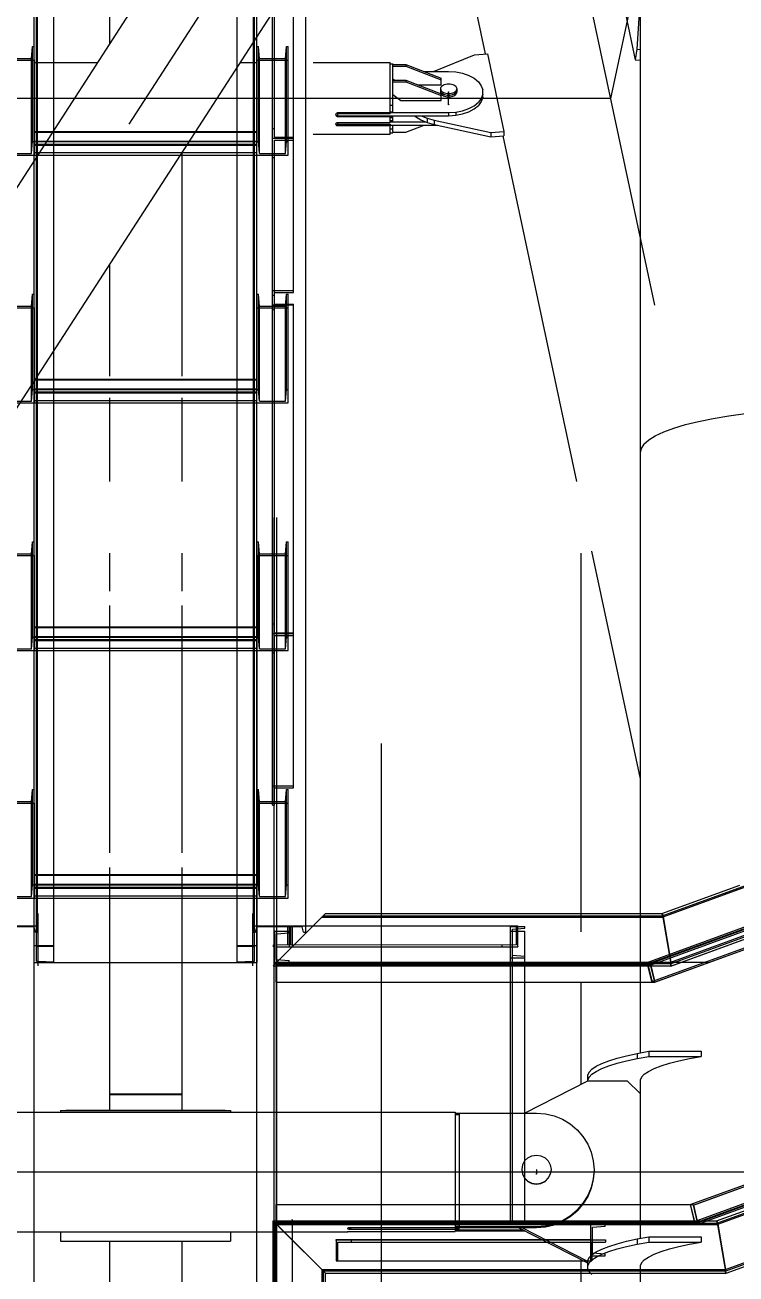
# Model space of a CAD drawing. Header units: millimetres. Extents: x 150209.93 to 150215.05, y 136675.65 to 136679.93.
# Drawn here: x 150213.5523 to 150213.6065, y 136679.0991 to 136679.1946 of the extents above; entities that cross this region are included whole.
import ezdxf

# ---------------------------------------------------------------- set-up
doc = ezdxf.new("R2010")
doc.units = ezdxf.units.MM
doc.header["$LTSCALE"] = 0.25
for name, pattern in [('CENTER', [50.8, 31.75, -6.35, 6.35, -6.35]), ('XKITLINE00', [0]), ('XKITLINE02', [4, 2, -2]), ('XKITLINE03', [6, 3, -1, 1, -1])]:
    doc.linetypes.add(name, pattern=pattern)

# ---------------------------------------------------------------- blocks, each defined once
blk = doc.blocks.new('çatıı')
at = {"color": 116, "linetype": 'XKITLINE02', "true_color": 0x136734}
for p, q in [((23122.49, 17466.76), (23122.49, 18621.95)), ((23123.34, 17466.32), (23123.34, 18621.5)), ((23206.64, 17466.32), (23206.64, 18621.5)), ((23207.49, 17466.76), (23207.49, 18621.95)), ((23122.49, 17460.28), (23122.49, 18615.46)), ((23123.34, 17460.72), (23123.34, 18615.91)), ((23129.99, 17466.49), (23129.99, 18615.73)), ((23199.99, 17466.49), (23199.99, 18615.73)), ((23206.64, 17460.72), (23206.64, 18615.91)), ((23207.49, 17460.28), (23207.49, 18615.46)), ((23213.49, 17775.02), (23213.49, 17904.24)), ((23214.29, 17775.39), (23214.29, 17904.24)), ((23221.49, 17775.02), (23221.49, 17900.91)), ((23206.19, 17811.98), (23206.19, 17896.05)), ((23199.99, 17802.38), (23199.99, 17886.46)), ((23206.19, 17477.57), (23206.19, 17811.98)), ((23121.43, 17805.53), (23121.81, 17810.07)), ((23121.81, 17810.07), (23122.49, 17810.07)), ((23121.81, 17773.73), (23121.81, 17810.07)), ((23122.49, 17804.87), (23122.49, 17810.07)), ((23122.49, 17773.73), (23122.49, 17810.07)), ((23207.49, 17768.53), (23207.49, 17810.07)), ((23207.49, 17810.07), (23208.17, 17810.07)), ((23208.17, 17773.73), (23208.17, 17810.07)), ((23208.56, 17805.53), (23208.17, 17810.07)), ((23218.43, 17805.53), (23218.81, 17810.07)), ((23218.81, 17773.73), (23218.81, 17810.07)), ((23218.81, 17810.07), (23219.49, 17810.07)), ((23219.49, 17768.53), (23219.49, 17810.07)), ((23110.49, 17804.87), (23122.49, 17804.87)), ((23111.56, 17805.53), (23121.43, 17805.53)), ((23121.43, 17769.19), (23121.43, 17805.53)), ((23122.49, 17768.53), (23122.49, 17804.87)), ((23207.49, 17804.87), (23219.49, 17804.87)), ((23208.56, 17769.19), (23208.56, 17805.53)), ((23208.56, 17805.53), (23218.43, 17805.53)), ((23218.43, 17769.19), (23218.43, 17805.53)), ((23213.49, 17775.02), (23213.49, 17778.73)), ((23213.49, 17778.73), (23214.29, 17778.73)), ((23214.29, 17775.39), (23214.29, 17778.73)), ((23121.43, 17769.19), (23121.81, 17773.73)), ((23121.81, 17773.73), (23122.49, 17773.73)), ((23122.49, 17768.53), (23122.49, 17777.62)), ((23122.49, 17777.62), (23183.99, 17777.62)), ((23122.49, 17777.4), (23207.49, 17777.4)), ((23122.49, 17773.95), (23207.49, 17773.95)), ((23122.49, 17773.73), (23207.49, 17773.73)), ((23122.49, 17768.53), (23122.49, 17773.73)), ((23129.99, 17694.08), (23129.99, 17778.16)), ((23199.99, 17777.62), (23207.49, 17777.62)), ((23207.49, 17768.53), (23207.49, 17777.62)), ((23207.49, 17768.53), (23207.49, 17773.73)), ((23207.49, 17773.73), (23208.17, 17773.73)), ((23208.56, 17769.19), (23208.17, 17773.73)), ((23213.49, 17709.57), (23213.49, 17775.02)), ((23213.49, 17775.02), (23221.49, 17775.02)), ((23213.49, 17775.02), (23221.49, 17775.02)), ((23214.29, 17775.39), (23221.49, 17775.39)), ((23214.29, 17709.57), (23214.29, 17774.29)), ((23214.29, 17774.29), (23221.49, 17774.29)), ((23218.43, 17769.19), (23218.81, 17773.73)), ((23218.81, 17773.73), (23219.49, 17773.73)), ((23219.49, 17768.53), (23219.49, 17773.73)), ((23221.49, 17775.02), (23221.49, 17775.39)), ((23221.49, 17716.13), (23221.49, 17775.02)), ((23111.56, 17769.19), (23121.43, 17769.19)), ((23122.49, 17772.74), (23207.49, 17772.74)), ((23122.49, 17772.42), (23180.63, 17772.42)), ((23122.49, 17769.53), (23207.49, 17769.53)), ((23199.99, 17772.42), (23207.49, 17772.42)), ((23208.56, 17769.19), (23218.43, 17769.19)), ((23110.49, 17768.53), (23122.49, 17768.53)), ((23122.49, 17768.53), (23178.11, 17768.53)), ((23123.79, 17684.49), (23123.79, 17768.56)), ((23199.99, 17768.53), (23207.49, 17768.53)), ((23207.49, 17768.53), (23219.49, 17768.53)), ((23213.49, 17767.73), (23214.29, 17767.73)), ((23213.49, 17709.57), (23213.49, 17716.85)), ((23213.49, 17716.85), (23221.49, 17716.85)), ((23221.49, 17716.13), (23221.49, 17716.85)), ((23121.43, 17710.94), (23121.81, 17715.48)), ((23121.81, 17715.48), (23122.49, 17715.48)), ((23121.81, 17679.14), (23121.81, 17715.48)), ((23122.49, 17710.28), (23122.49, 17715.48)), ((23122.49, 17679.14), (23122.49, 17715.48)), ((23207.49, 17673.94), (23207.49, 17715.48)), ((23207.49, 17715.48), (23208.17, 17715.48)), ((23208.17, 17679.14), (23208.17, 17715.48)), ((23208.56, 17710.94), (23208.17, 17715.48)), ((23213.49, 17585.84), (23213.49, 17715.06)), ((23213.49, 17715.06), (23214.29, 17715.06)), ((23214.29, 17709.57), (23214.29, 17716.13)), ((23214.29, 17716.13), (23221.49, 17716.13)), ((23214.29, 17586.21), (23214.29, 17715.06)), ((23214.29, 17711.73), (23221.49, 17711.73)), ((23218.43, 17710.94), (23218.81, 17715.48)), ((23218.81, 17679.14), (23218.81, 17715.48)), ((23218.81, 17715.48), (23219.49, 17715.48)), ((23219.49, 17673.94), (23219.49, 17715.48)), ((23221.49, 17585.84), (23221.49, 17711.73)), ((23110.49, 17710.28), (23122.49, 17710.28)), ((23111.56, 17710.94), (23121.43, 17710.94)), ((23121.43, 17674.6), (23121.43, 17710.94)), ((23122.49, 17673.94), (23122.49, 17710.28)), ((23207.49, 17710.28), (23219.49, 17710.28)), ((23208.56, 17674.6), (23208.56, 17710.94)), ((23208.56, 17710.94), (23218.43, 17710.94)), ((23213.49, 17615.69), (23213.49, 17711.36)), ((23213.49, 17711.36), (23221.49, 17711.36)), ((23213.49, 17709.57), (23214.29, 17709.57)), ((23218.43, 17674.6), (23218.43, 17710.94)), ((23122.49, 17673.94), (23122.49, 17683.03)), ((23122.49, 17683.03), (23129.99, 17683.03)), ((23199.99, 17683.03), (23207.49, 17683.03)), ((23207.49, 17673.94), (23207.49, 17683.03)), ((23121.43, 17674.6), (23121.81, 17679.14)), ((23121.81, 17679.14), (23122.49, 17679.14)), ((23122.49, 17682.81), (23207.49, 17682.81)), ((23122.49, 17679.36), (23207.49, 17679.36)), ((23122.49, 17679.14), (23207.49, 17679.14)), ((23122.49, 17673.94), (23122.49, 17679.14)), ((23207.49, 17673.94), (23207.49, 17679.14)), ((23207.49, 17679.14), (23208.17, 17679.14)), ((23208.56, 17674.6), (23208.17, 17679.14)), ((23218.43, 17674.6), (23218.81, 17679.14)), ((23218.81, 17679.14), (23219.49, 17679.14)), ((23219.49, 17673.94), (23219.49, 17679.14)), ((23110.49, 17673.94), (23122.49, 17673.94)), ((23111.56, 17674.6), (23121.43, 17674.6)), ((23122.49, 17678.15), (23207.49, 17678.15)), ((23122.49, 17677.83), (23129.99, 17677.83)), ((23122.49, 17674.94), (23207.49, 17674.94)), ((23122.49, 17673.94), (23129.99, 17673.94)), ((23199.99, 17677.83), (23207.49, 17677.83)), ((23199.99, 17673.94), (23207.49, 17673.94)), ((23207.49, 17673.94), (23219.49, 17673.94)), ((23208.56, 17674.6), (23218.43, 17674.6)), ((23214.12, 17151.06), (23214.12, 17630.24)), ((23111.56, 17616.35), (23121.43, 17616.35)), ((23121.43, 17616.35), (23121.81, 17620.89)), ((23121.43, 17580.01), (23121.43, 17616.35)), ((23121.81, 17620.89), (23122.49, 17620.89)), ((23121.81, 17584.55), (23121.81, 17620.89)), ((23122.49, 17615.69), (23122.49, 17620.89)), ((23122.49, 17584.55), (23122.49, 17620.89)), ((23207.49, 17579.35), (23207.49, 17620.89)), ((23207.49, 17620.89), (23208.17, 17620.89)), ((23208.17, 17584.55), (23208.17, 17620.89)), ((23208.56, 17616.35), (23208.17, 17620.89)), ((23208.56, 17580.01), (23208.56, 17616.35)), ((23208.56, 17616.35), (23218.43, 17616.35)), ((23218.43, 17616.35), (23218.81, 17620.89)), ((23218.43, 17580.01), (23218.43, 17616.35)), ((23218.81, 17584.55), (23218.81, 17620.89)), ((23218.81, 17620.89), (23219.49, 17620.89)), ((23219.49, 17579.35), (23219.49, 17620.89)), ((23110.49, 17615.69), (23122.49, 17615.69)), ((23122.49, 17579.35), (23122.49, 17615.69)), ((23207.49, 17615.69), (23219.49, 17615.69)), ((23122.49, 17579.35), (23122.49, 17588.44)), ((23122.49, 17588.44), (23129.99, 17588.44)), ((23122.49, 17588.22), (23207.49, 17588.22)), ((23199.99, 17588.44), (23207.49, 17588.44)), ((23207.49, 17579.35), (23207.49, 17588.44)), ((23213.49, 17589.55), (23214.29, 17589.55)), ((23214.29, 17586.21), (23214.29, 17589.55)), ((23121.43, 17580.01), (23121.81, 17584.55)), ((23121.81, 17584.55), (23122.49, 17584.55)), ((23122.49, 17584.77), (23207.49, 17584.77)), ((23122.49, 17584.55), (23207.49, 17584.55)), ((23122.49, 17579.35), (23122.49, 17584.55)), ((23122.49, 17583.56), (23207.49, 17583.56)), ((23122.49, 17583.24), (23129.99, 17583.24)), ((23199.99, 17583.24), (23207.49, 17583.24)), ((23207.49, 17579.35), (23207.49, 17584.55)), ((23207.49, 17584.55), (23208.17, 17584.55)), ((23208.56, 17580.01), (23208.17, 17584.55)), ((23213.49, 17585.84), (23221.49, 17585.84)), ((23213.49, 17520.39), (23213.49, 17585.84)), ((23213.49, 17585.84), (23221.49, 17585.84)), ((23214.29, 17586.21), (23221.49, 17586.21)), ((23214.29, 17520.39), (23214.29, 17585.11)), ((23214.29, 17585.11), (23221.49, 17585.11)), ((23218.43, 17580.01), (23218.81, 17584.55)), ((23218.81, 17584.55), (23219.49, 17584.55)), ((23219.49, 17579.35), (23219.49, 17584.55)), ((23221.49, 17585.84), (23221.49, 17586.21)), ((23221.49, 17526.95), (23221.49, 17585.84)), ((23110.49, 17579.35), (23122.49, 17579.35)), ((23111.56, 17580.01), (23121.43, 17580.01)), ((23122.49, 17580.35), (23207.49, 17580.35)), ((23122.49, 17579.35), (23129.99, 17579.35)), ((23199.99, 17579.35), (23207.49, 17579.35)), ((23207.49, 17579.35), (23219.49, 17579.35)), ((23208.56, 17580.01), (23218.43, 17580.01)), ((23213.49, 17578.55), (23214.29, 17578.55)), ((23362.25, 17478.08), (23616.15, 17570.82)), ((23362.58, 17477.64), (23616.79, 17570.49)), ((23356.46, 17460.3), (23610.87, 17553.2)), ((23356.74, 17459.45), (23611.13, 17552.35)), ((23357.61, 17460.06), (23612.61, 17553.17)), ((23357.73, 17459.24), (23612.63, 17552.32)), ((23365.35, 17459.73), (23619.91, 17552.71)), ((23365.5, 17460.36), (23620.34, 17553.43)), ((23358.24, 17452.97), (23612.09, 17545.67)), ((23358.29, 17452.96), (23612.16, 17545.67)), ((23359.35, 17452.74), (23613.75, 17545.64)), ((23121.43, 17521.76), (23121.81, 17526.3)), ((23121.81, 17526.3), (23122.49, 17526.3)), ((23121.81, 17489.96), (23121.81, 17526.3)), ((23122.49, 17521.1), (23122.49, 17526.3)), ((23122.49, 17489.96), (23122.49, 17526.3)), ((23207.49, 17484.76), (23207.49, 17526.3)), ((23207.49, 17526.3), (23208.17, 17526.3)), ((23208.17, 17489.96), (23208.17, 17526.3)), ((23208.56, 17521.76), (23208.17, 17526.3)), ((23213.49, 17520.39), (23213.49, 17527.67)), ((23213.49, 17527.67), (23221.49, 17527.67)), ((23214.29, 17520.39), (23214.29, 17526.95)), ((23214.29, 17526.95), (23221.49, 17526.95)), ((23218.43, 17521.76), (23218.81, 17526.3)), ((23218.81, 17489.96), (23218.81, 17526.3)), ((23218.81, 17526.3), (23219.49, 17526.3)), ((23219.49, 17484.76), (23219.49, 17526.3)), ((23221.49, 17526.95), (23221.49, 17527.67)), ((23110.49, 17521.1), (23122.49, 17521.1)), ((23111.56, 17521.76), (23121.43, 17521.76)), ((23121.43, 17485.42), (23121.43, 17521.76)), ((23122.49, 17484.76), (23122.49, 17521.1)), ((23207.49, 17521.1), (23219.49, 17521.1)), ((23208.56, 17485.42), (23208.56, 17521.76)), ((23208.56, 17521.76), (23218.43, 17521.76)), ((23218.43, 17485.42), (23218.43, 17521.76)), ((23213.49, 17520.39), (23214.29, 17520.39)), ((23365.77, 17458.98), (23506.2, 17510.27)), ((23359.4, 17452.73), (23506.2, 17506.33)), ((23122.49, 17484.76), (23122.49, 17493.85)), ((23122.49, 17493.85), (23129.99, 17493.85)), ((23122.49, 17493.63), (23207.49, 17493.63)), ((23199.99, 17493.85), (23207.49, 17493.85)), ((23207.49, 17484.76), (23207.49, 17493.85)), ((23121.43, 17485.42), (23121.81, 17489.96)), ((23121.81, 17489.96), (23122.49, 17489.96)), ((23122.49, 17490.18), (23207.49, 17490.18)), ((23122.49, 17489.96), (23207.49, 17489.96)), ((23122.49, 17484.76), (23122.49, 17489.96)), ((23122.49, 17488.97), (23207.49, 17488.97)), ((23122.49, 17488.65), (23129.99, 17488.65)), ((23199.99, 17488.65), (23207.49, 17488.65)), ((23207.49, 17484.76), (23207.49, 17489.96)), ((23207.49, 17489.96), (23208.17, 17489.96)), ((23208.56, 17485.42), (23208.17, 17489.96)), ((23218.43, 17485.42), (23218.81, 17489.96)), ((23218.81, 17489.96), (23219.49, 17489.96)), ((23219.49, 17484.76), (23219.49, 17489.96)), ((23362.1, 17478.93), (23391.85, 17489.8)), ((23110.49, 17484.76), (23122.49, 17484.76)), ((23111.56, 17485.42), (23121.43, 17485.42)), ((23122.49, 17485.76), (23207.49, 17485.76)), ((23122.49, 17484.76), (23129.99, 17484.76)), ((23199.99, 17484.76), (23207.49, 17484.76)), ((23207.49, 17484.76), (23219.49, 17484.76)), ((23208.56, 17485.42), (23218.43, 17485.42)), ((23123.79, 17477.57), (23123.79, 17478.97)), ((23123.79, 17477.57), (23123.79, 17478.97)), ((23206.19, 17477.57), (23206.19, 17478.97)), ((23226.19, 17477.57), (23226.19, 17478.97)), ((23226.19, 17477.57), (23226.19, 17478.97)), ((23232.83, 17478.12), (23362.25, 17478.12)), ((23233.68, 17478.97), (23362.4, 17478.97)), ((23362.1, 17478.97), (23362.25, 17478.12)), ((23362.1, 17478.93), (23362.25, 17478.08)), ((23362.25, 17478.12), (23362.6, 17477.59)), ((23362.25, 17478.08), (23362.58, 17477.64)), ((23365.77, 17458.98), (23362.38, 17479.03)), ((23365.77, 17458.97), (23362.4, 17478.97)), ((23122.94, 17471.78), (23122.44, 17473.82)), ((23123.79, 17471.78), (23123.79, 17473.82)), ((23206.19, 17471.78), (23206.19, 17473.82)), ((23207.04, 17471.78), (23207.54, 17473.82)), ((23219.37, 17467.05), (23219.37, 17474.25)), ((23219.98, 17466.25), (23219.98, 17474.25)), ((23220.38, 17474.27), (23220.38, 17467.07)), ((23220.38, 17474.27), (23307.07, 17474.25)), ((23220.98, 17474.27), (23220.98, 17466.27)), ((23225.34, 17471.78), (23224.84, 17473.82)), ((23226.19, 17471.78), (23226.19, 17473.82)), ((23232.3, 17477.59), (23362.6, 17477.59)), ((23304.32, 17473.99), (23309.82, 17473.99)), ((23304.32, 17461.99), (23304.32, 17473.99)), ((23305.02, 17472.93), (23309.82, 17473.31)), ((23306.46, 17474.25), (23306.46, 17467.05)), ((23307.07, 17466.25), (23307.07, 17474.25)), ((23309.82, 17473.31), (23309.82, 17473.99)), ((23362.58, 17477.64), (23365.5, 17460.36)), ((23362.6, 17477.59), (23365.5, 17460.35)), ((23365.5, 17458.88), (23404.99, 17473.31)), ((23122.94, 17471.78), (23123.79, 17471.78)), ((23206.19, 17471.78), (23207.04, 17471.78)), ((23214.32, 17472.27), (23219.82, 17472.27)), ((23214.32, 17460.27), (23214.32, 17472.27)), ((23214.32, 17472.27), (23219.82, 17472.27)), ((23215.02, 17471.21), (23219.82, 17471.59)), ((23215.02, 17461.34), (23215.02, 17471.21)), ((23219.82, 17471.59), (23219.82, 17472.27)), ((23225.34, 17471.78), (23226.19, 17471.78)), ((23304.32, 17360.27), (23304.32, 17472.27)), ((23304.32, 17472.27), (23309.82, 17472.27)), ((23305.02, 17463.05), (23305.02, 17472.93)), ((23305.02, 17360.27), (23305.02, 17472.27)), ((23309.82, 17360.27), (23309.82, 17472.27)), ((23122.49, 17466.76), (23123.99, 17466.76)), ((23122.49, 17460.28), (23122.49, 17466.76)), ((23123.34, 17466.32), (23123.99, 17466.33)), ((23123.34, 17460.72), (23123.34, 17466.32)), ((23199.99, 17466.49), (23199.99, 17466.76)), ((23205.99, 17466.76), (23207.49, 17466.76)), ((23205.99, 17466.33), (23206.64, 17466.32)), ((23206.64, 17460.72), (23206.64, 17466.32)), ((23207.49, 17460.28), (23207.49, 17466.76)), ((23213.88, 17466.25), (23213.88, 17467.05)), ((23214.92, 17467.07), (23214.92, 17466.27)), ((23214.92, 17467.07), (23306.46, 17467.05)), ((23214.92, 17466.27), (23307.07, 17466.25)), ((23301.01, 17467.06), (23301.01, 17466.26)), ((23304.32, 17466.26), (23307.07, 17466.25)), ((23122.49, 17460.28), (23129.99, 17460.28)), ((23123.34, 17460.72), (23123.99, 17460.71)), ((23129.99, 17460.28), (23129.99, 17460.55)), ((23199.99, 17460.28), (23199.99, 17460.55)), ((23199.99, 17460.28), (23207.49, 17460.28)), ((23205.99, 17460.71), (23206.64, 17460.72)), ((23214.32, 17460.27), (23219.82, 17460.27)), ((23214.53, 17459.82), (23365.33, 17459.82)), ((23214.82, 17460.27), (23357.56, 17460.27)), ((23214.82, 17460.27), (23214.82, 17452.77)), ((23214.82, 17452.77), (23214.82, 17460.27)), ((23214.82, 17459.42), (23357.69, 17459.42)), ((23214.82, 17459.42), (23214.82, 17452.77)), ((23215.02, 17461.34), (23219.82, 17460.95)), ((23215.06, 17460.35), (23365.5, 17460.35)), ((23219.82, 17460.27), (23219.82, 17460.95)), ((23304.32, 17461.99), (23309.82, 17461.99)), ((23305.02, 17463.05), (23309.82, 17462.67)), ((23309.82, 17461.99), (23309.82, 17462.67)), ((23353.8, 17458.97), (23365.77, 17458.97)), ((23358.24, 17452.97), (23356.46, 17460.3)), ((23356.46, 17460.3), (23357.61, 17460.06)), ((23356.46, 17460.27), (23358.3, 17452.77)), ((23356.74, 17459.45), (23358.29, 17452.96)), ((23356.74, 17459.45), (23357.73, 17459.24)), ((23356.75, 17459.42), (23358.34, 17452.77)), ((23357.56, 17460.27), (23359.4, 17452.77)), ((23357.61, 17460.06), (23359.4, 17452.73)), ((23357.69, 17459.42), (23359.35, 17452.77)), ((23357.73, 17459.24), (23359.35, 17452.74)), ((23365.5, 17460.35), (23365.33, 17459.82)), ((23365.33, 17459.82), (23365.48, 17458.97)), ((23365.5, 17460.36), (23365.35, 17459.73)), ((23365.35, 17459.73), (23365.5, 17458.88)), ((23365.74, 17458.97), (23365.77, 17458.98)), ((23374.53, 17361.29), (23628.3, 17454.02)), ((23375.58, 17361.1), (23629.86, 17454.02)), ((23214.82, 17452.77), (23214.82, 17452.77)), ((23353.8, 17452.77), (23359.4, 17452.77)), ((23358.24, 17452.97), (23358.29, 17452.96)), ((23358.3, 17452.77), (23358.34, 17452.77)), ((23359.35, 17452.77), (23359.4, 17452.77)), ((23359.35, 17452.74), (23359.4, 17452.73)), ((23374.64, 17360.47), (23628.32, 17453.17)), ((23383.08, 17360.7), (23636.72, 17453.4)), ((23383.44, 17360.27), (23637.4, 17453.08)), ((23386.22, 17342.36), (23640.55, 17435.32)), ((23386.39, 17342.99), (23641, 17436.05)), ((23372.91, 17367.82), (23506.2, 17416.53)), ((23372.96, 17367.81), (23506.2, 17416.5)), ((23374.07, 17367.61), (23506.2, 17415.89)), ((23374.13, 17367.6), (23506.2, 17415.86)), ((23375.86, 17360.25), (23506.2, 17407.88)), ((23382.93, 17361.55), (23506.2, 17406.6)), ((23122.5, 17151.06), (23122.5, 17403.13)), ((23207.47, 17151.06), (23207.47, 17403.13)), ((23214.97, 17151.06), (23214.97, 17403.13)), ((23304.32, 17360.27), (23304.32, 17402.73)), ((23309.82, 17360.27), (23309.82, 17402.8)), ((23386.67, 17341.62), (23536.61, 17396.42)), ((23214.82, 17360.27), (23214.82, 17367.77)), ((23214.82, 17360.27), (23214.82, 17367.77)), ((23214.82, 17367.77), (23374.08, 17367.77)), ((23372.91, 17367.82), (23374.64, 17360.47)), ((23372.91, 17367.82), (23372.96, 17367.81)), ((23372.91, 17367.77), (23374.69, 17360.27)), ((23372.96, 17367.81), (23374.53, 17361.29)), ((23372.96, 17367.77), (23374.57, 17361.12)), ((23374.03, 17367.77), (23375.57, 17361.12)), ((23374.07, 17367.61), (23375.58, 17361.1)), ((23374.07, 17367.61), (23374.13, 17367.6)), ((23374.08, 17367.77), (23375.85, 17360.27)), ((23374.13, 17367.6), (23375.86, 17360.25)), ((23213.68, 17361.59), (23213.68, 17361.59)), ((23213.68, 17361.59), (23214.53, 17360.74)), ((23233.68, 17341.59), (23213.68, 17361.59)), ((23213.68, 17150.17), (23213.68, 17361.59)), ((23213.68, 17361.59), (23383.26, 17361.59)), ((23213.68, 17361.59), (23214.53, 17360.74)), ((23217.85, 17357.43), (23213.68, 17361.59)), ((23214.53, 17360.74), (23215.06, 17360.21)), ((23214.53, 17150.24), (23214.53, 17360.74)), ((23214.53, 17360.74), (23383.08, 17360.74)), ((23214.53, 17360.74), (23215.06, 17360.21)), ((23214.82, 17361.12), (23214.82, 17361.12)), ((23214.82, 17361.12), (23375.57, 17361.12)), ((23214.82, 17360.27), (23214.82, 17360.27)), ((23214.82, 17360.27), (23375.85, 17360.27)), ((23232.3, 17342.97), (23215.06, 17360.21)), ((23215.06, 17150.18), (23215.06, 17360.21)), ((23215.06, 17360.21), (23383.46, 17360.21)), ((23232.3, 17342.97), (23215.06, 17360.21)), ((23304.32, 17360.27), (23309.82, 17360.27)), ((23334.98, 17360.27), (23340.48, 17360.27)), ((23334.98, 17348.27), (23334.98, 17360.27)), ((23335.68, 17359.21), (23340.48, 17359.59)), ((23335.68, 17349.34), (23335.68, 17359.21)), ((23340.48, 17359.59), (23340.48, 17360.27)), ((23374.53, 17361.29), (23375.58, 17361.1)), ((23374.64, 17360.47), (23375.86, 17360.25)), ((23382.93, 17361.55), (23383.08, 17360.7)), ((23382.94, 17361.59), (23383.08, 17360.74)), ((23383.08, 17360.74), (23383.46, 17360.21)), ((23383.08, 17360.7), (23383.44, 17360.27)), ((23386.67, 17341.62), (23383.24, 17361.66)), ((23386.67, 17341.59), (23383.26, 17361.59)), ((23383.44, 17360.27), (23386.39, 17342.99)), ((23383.46, 17360.21), (23386.39, 17342.97)), ((23237.73, 17354.28), (23340.63, 17354.28)), ((23237.73, 17354.28), (23237.73, 17346.28)), ((23243.54, 17354.28), (23243.54, 17353.48)), ((23334.82, 17354.28), (23334.82, 17346.28)), ((23340.63, 17354.28), (23340.63, 17353.48)), ((23238.31, 17353.48), (23340.63, 17353.48)), ((23238.31, 17353.48), (23238.31, 17346.28)), ((23335.4, 17353.48), (23335.4, 17346.28)), ((23335.68, 17349.34), (23340.48, 17348.95)), ((23237.73, 17346.28), (23335.4, 17346.28)), ((23334.98, 17348.27), (23340.48, 17348.27)), ((23340.48, 17348.27), (23340.48, 17348.95)), ((23232.3, 17342.97), (23232.83, 17342.44)), ((23232.3, 17342.97), (23232.3, 17150.18)), ((23232.3, 17342.97), (23386.39, 17342.97)), ((23232.3, 17342.97), (23232.83, 17342.44)), ((23232.83, 17342.44), (23233.68, 17341.59)), ((23232.83, 17342.44), (23232.83, 17150.24)), ((23232.83, 17342.44), (23386.2, 17342.44)), ((23232.83, 17342.44), (23233.68, 17341.59)), ((23233.68, 17341.59), (23233.68, 17341.59)), ((23233.68, 17341.59), (23233.68, 17341.59)), ((23334.86, 17341.59), (23386.67, 17341.59)), ((23386.39, 17342.97), (23386.2, 17342.44)), ((23386.2, 17342.44), (23386.35, 17341.59)), ((23386.39, 17342.99), (23386.22, 17342.36)), ((23386.22, 17342.36), (23386.36, 17341.51)), ((23386.36, 17341.51), (23386.67, 17341.62)), ((23386.58, 17341.59), (23386.67, 17341.62))]:
    blk.add_line(p, q, dxfattribs=at)
at = {"color": 1, "linetype": 'XKITLINE03'}
for p, q in [((23122.49, 17460.28), (23122.49, 18615.46)), ((23207.49, 18615.46), (23207.49, 17460.28)), ((23213.49, 17775.02), (23213.49, 17900.54)), ((23122.49, 17804.87), (23122.49, 17768.53)), ((23207.49, 17768.53), (23207.49, 17804.87)), ((23213.49, 17716.85), (23213.49, 17775.02)), ((23207.49, 17772.42), (23122.49, 17772.42)), ((23122.49, 17710.28), (23122.49, 17673.94)), ((23207.49, 17673.94), (23207.49, 17710.28)), ((23213.49, 17585.84), (23213.49, 17711.36)), ((23207.49, 17677.83), (23122.49, 17677.83)), ((23214.97, 17630.24), (23214.97, 17151.06)), ((23122.49, 17615.69), (23122.49, 17579.35)), ((23207.49, 17579.35), (23207.49, 17615.69)), ((23207.49, 17583.24), (23122.49, 17583.24)), ((23213.49, 17527.67), (23213.49, 17585.84)), ((23122.49, 17521.1), (23122.49, 17484.76)), ((23207.49, 17484.76), (23207.49, 17521.1)), ((23207.49, 17488.65), (23122.49, 17488.65)), ((23304.32, 17360.27), (23304.32, 17472.27)), ((23220.98, 17466.27), (23307.07, 17466.25)), ((23379.74, 17460.27), (23214.82, 17460.27)), ((23214.82, 17360.27), (23379.74, 17360.27)), ((23220.98, 17361.99), (23220.98, 17146.24)), ((23334.82, 17354.28), (23237.73, 17354.28))]:
    blk.add_line(p, q, dxfattribs=at)
at = {"color": 8, "linetype": 'CENTER'}
for p, q in [((23342.5, 18610.27), (23342.5, 17790.27)), ((23255, 18543.85), (23255, 16877.2)), ((23430, 18200.27), (22900, 17380.27)), ((23255, 18200.27), (23430, 17380.27)), ((23430, 18200.27), (23342.5, 17790.27)), ((23342.5, 17790.27), (22987.5, 17790.27)), ((23280.7, 17787.87), (23280.7, 17792.68)), ((22899.99, 17380.27), (23429.99, 17380.28)), ((23314.2, 17381.07), (23314.2, 17379.49))]:
    blk.add_line(p, q, dxfattribs=at)
at = {"color": 7, "linetype": 'XKITLINE00'}
for p, q in [((23123.79, 17768.56), (23123.79, 18177.45)), ((23129.99, 17778.16), (23129.99, 18177.45)), ((23226.19, 17478.97), (23226.19, 17842.92)), ((23206.19, 17478.97), (23206.19, 17811.98)), ((23199.99, 17466.49), (23199.99, 17802.38)), ((23183.99, 17777.62), (23199.99, 17777.62)), ((23180.63, 17772.42), (23199.99, 17772.42)), ((23178.11, 17768.53), (23199.99, 17768.53)), ((23129.99, 17466.76), (23129.99, 17694.08)), ((23123.79, 17478.97), (23123.79, 17684.49)), ((23129.99, 17683.03), (23199.99, 17683.03)), ((23129.99, 17677.83), (23199.99, 17677.83)), ((23129.99, 17673.94), (23199.99, 17673.94)), ((23122.5, 17403.13), (23122.5, 17630.24)), ((23207.47, 17403.13), (23207.47, 17630.24)), ((23129.99, 17588.44), (23199.99, 17588.44)), ((23129.99, 17583.24), (23199.99, 17583.24)), ((23129.99, 17579.35), (23199.99, 17579.35)), ((23129.99, 17493.85), (23199.99, 17493.85)), ((23129.99, 17488.65), (23199.99, 17488.65)), ((23129.99, 17484.76), (23199.99, 17484.76)), ((23123.99, 17458.97), (23123.99, 17478.97)), ((23205.99, 17458.97), (23205.99, 17478.97)), ((23213.68, 17458.97), (23233.68, 17478.97)), ((23213.68, 17458.97), (23233.68, 17478.97)), ((23233.68, 17478.97), (23353.8, 17478.97)), ((23103.79, 17474.21), (23123.79, 17474.21)), ((23105.17, 17473.94), (23122.41, 17473.94)), ((23122.44, 17473.82), (23122.41, 17473.94)), ((23123.79, 17473.82), (23123.79, 17477.57)), ((23206.19, 17473.82), (23206.19, 17477.57)), ((23206.19, 17474.21), (23226.19, 17474.21)), ((23207.54, 17473.82), (23207.57, 17473.94)), ((23207.57, 17473.94), (23224.81, 17473.94)), ((23224.84, 17473.82), (23224.81, 17473.94)), ((23226.19, 17473.82), (23226.19, 17477.57)), ((23123.99, 17466.76), (23129.99, 17466.76)), ((23123.99, 17466.33), (23129.99, 17466.49)), ((23129.99, 17466.49), (23129.99, 17466.76)), ((23129.99, 17460.55), (23129.99, 17466.49)), ((23199.99, 17466.76), (23205.99, 17466.76)), ((23199.99, 17460.28), (23199.99, 17466.49)), ((23199.99, 17466.49), (23205.99, 17466.33)), ((23123.99, 17460.71), (23129.99, 17460.55)), ((23123.99, 17460.27), (23205.99, 17460.27)), ((23129.99, 17460.28), (23129.99, 17460.55)), ((23199.99, 17460.55), (23205.99, 17460.71)), ((23213.68, 17458.97), (23353.8, 17458.97)), ((23214.82, 17458.97), (23214.82, 17452.77)), ((23214.97, 17403.13), (23214.97, 17458.97)), ((23214.82, 17452.77), (23353.8, 17452.77)), ((23304.32, 17402.73), (23304.32, 17452.77)), ((23309.82, 17402.8), (23309.82, 17452.77)), ((23122.5, 17151.06), (23122.5, 17357.43)), ((23207.47, 17151.06), (23207.47, 17357.43)), ((23213.68, 17150.17), (23213.68, 17357.43)), ((23233.68, 17341.59), (23217.85, 17357.43)), ((23233.68, 17150.17), (23233.68, 17341.59)), ((23233.68, 17341.59), (23334.86, 17341.59))]:
    blk.add_line(p, q, dxfattribs=at)
at = {"color": 8, "linetype": 'XKITLINE00'}
for p, q in [((23283.51, 18015.68), (23007.76, 17589.04)), ((23353.8, 17996.63), (23353.8, 17654.86)), ((23322.07, 17991.25), (23046.31, 17564.61)), ((23271.97, 17913.75), (23294.71, 17807.22)), ((23151.2, 17870.09), (23151.2, 17810.96)), ((23353.8, 17829.62), (23352.57, 17808.99)), ((23348.16, 17822.56), (23351.86, 17804.97)), ((23290.53, 17806.9), (23295.49, 17807.28)), ((23295.49, 17807.28), (23301.82, 17777.62)), ((23352.57, 17808.99), (23351.86, 17804.97)), ((23352.57, 17808.99), (23353.8, 17808.94)), ((23122.52, 17803.92), (23146.64, 17803.92)), ((23200.98, 17803.92), (23207.47, 17803.92)), ((23214.97, 17803.92), (23214.98, 17803.92)), ((23228.98, 17803.92), (23258.4, 17803.92)), ((23258.4, 17784.81), (23258.4, 17803.92)), ((23258.4, 17803.48), (23259.4, 17803.48)), ((23259.4, 17803.48), (23259.4, 17803.42)), ((23259.4, 17803.42), (23259.4, 17803.18)), ((23259.4, 17803.18), (23264.4, 17803.18)), ((23259.4, 17803.18), (23259.4, 17803.15)), ((23259.4, 17796.63), (23259.4, 17803.15)), ((23259.4, 17802.58), (23264.4, 17802.58)), ((23264.4, 17803.18), (23277.9, 17797.97)), ((23264.4, 17803.18), (23264.4, 17802.58)), ((23264.4, 17802.58), (23277.9, 17797.37)), ((23274.91, 17800.51), (23290.53, 17806.9)), ((23351.86, 17804.97), (23353.8, 17804.89)), ((23259.4, 17797.77), (23260.12, 17797.2)), ((23271.32, 17800.51), (23280.7, 17800.51)), ((23277.9, 17795.37), (23277.9, 17797.97)), ((23280.7, 17800.51), (23283.43, 17800.34)), ((23283.43, 17800.34), (23286.03, 17799.84)), ((23286.03, 17799.84), (23288.4, 17799.02)), ((23288.4, 17799.02), (23290.44, 17797.92)), ((23290.44, 17797.92), (23292.05, 17796.6)), ((23259.4, 17797.2), (23264.4, 17797.2)), ((23259.4, 17796.63), (23259.4, 17796.6)), ((23259.4, 17796.6), (23264.4, 17796.6)), ((23259.4, 17796.6), (23259.4, 17796.59)), ((23259.4, 17790.35), (23259.4, 17796.59)), ((23264.4, 17797.2), (23277.9, 17791.99)), ((23264.4, 17797.2), (23264.4, 17796.6)), ((23264.4, 17796.6), (23277.9, 17791.39)), ((23269.15, 17795.37), (23277.9, 17795.37)), ((23277.65, 17794.28), (23277.6, 17793.96)), ((23277.6, 17793.96), (23277.6, 17793.32)), ((23277.6, 17793.96), (23277.65, 17793.64)), ((23277.6, 17793.32), (23277.65, 17793)), ((23277.6, 17793.32), (23277.6, 17792.68)), ((23277.6, 17793.32), (23277.65, 17793)), ((23277.79, 17794.6), (23277.65, 17794.28)), ((23277.65, 17793.64), (23277.79, 17793.33)), ((23277.65, 17793), (23277.79, 17792.69)), ((23277.65, 17793), (23277.79, 17792.69)), ((23278.02, 17794.89), (23277.79, 17794.6)), ((23277.79, 17793.33), (23278.02, 17793.03)), ((23278.02, 17794.89), (23278.33, 17795.15)), ((23278.02, 17793.03), (23278.33, 17792.77)), ((23278.33, 17795.15), (23278.71, 17795.38)), ((23278.33, 17792.77), (23278.71, 17792.54)), ((23278.71, 17795.38), (23279.15, 17795.57)), ((23279.15, 17795.57), (23279.64, 17795.7)), ((23279.64, 17795.7), (23280.16, 17795.79)), ((23280.16, 17795.79), (23280.7, 17795.82)), ((23280.7, 17795.82), (23281.24, 17795.79)), ((23281.24, 17795.79), (23281.76, 17795.7)), ((23281.76, 17795.7), (23282.25, 17795.57)), ((23282.25, 17795.57), (23282.7, 17795.38)), ((23282.7, 17795.38), (23283.08, 17795.15)), ((23282.7, 17792.54), (23283.08, 17792.77)), ((23283.08, 17795.15), (23283.39, 17794.89)), ((23283.08, 17792.77), (23283.39, 17793.03)), ((23283.39, 17794.89), (23283.62, 17794.6)), ((23283.62, 17793.33), (23283.39, 17793.03)), ((23283.62, 17794.6), (23283.76, 17794.28)), ((23283.76, 17793.64), (23283.62, 17793.33)), ((23283.76, 17793), (23283.62, 17792.69)), ((23283.76, 17793), (23283.62, 17792.69)), ((23283.76, 17794.28), (23283.8, 17793.96)), ((23283.8, 17793.96), (23283.76, 17793.64)), ((23283.8, 17793.32), (23283.76, 17793)), ((23283.8, 17793.32), (23283.76, 17793)), ((23283.8, 17793.96), (23283.8, 17793.32)), ((23283.8, 17793.32), (23283.8, 17792.68)), ((23292.05, 17796.6), (23293.16, 17795.1)), ((23293.16, 17795.1), (23293.73, 17793.5)), ((23293.73, 17790.66), (23293.73, 17793.5)), ((23259.4, 17791.79), (23262.4, 17789.39)), ((23259.4, 17785.06), (23259.4, 17790.35)), ((23262.4, 17789.39), (23277.9, 17789.39)), ((23277.6, 17792.68), (23277.65, 17792.36)), ((23277.65, 17792.36), (23277.79, 17792.05)), ((23277.79, 17792.69), (23278.02, 17792.39)), ((23277.79, 17792.69), (23278.02, 17792.39)), ((23277.79, 17792.05), (23277.8, 17792.03)), ((23277.9, 17789.39), (23277.9, 17791.99)), ((23277.9, 17791.9), (23278.02, 17791.75)), ((23278.02, 17792.39), (23278.33, 17792.13)), ((23278.02, 17792.39), (23278.33, 17792.13)), ((23278.02, 17791.75), (23278.33, 17791.49)), ((23278.33, 17792.13), (23278.71, 17791.9)), ((23278.33, 17792.13), (23278.71, 17791.9)), ((23278.33, 17791.49), (23278.71, 17791.26)), ((23278.71, 17792.54), (23279.15, 17792.36)), ((23278.71, 17791.9), (23279.15, 17791.71)), ((23278.71, 17791.9), (23279.15, 17791.71)), ((23278.71, 17791.26), (23279.15, 17791.07)), ((23279.15, 17792.36), (23279.64, 17792.22)), ((23279.15, 17791.71), (23279.64, 17791.58)), ((23279.15, 17791.71), (23279.64, 17791.58)), ((23279.15, 17791.07), (23279.64, 17790.94)), ((23279.64, 17792.22), (23280.16, 17792.14)), ((23279.64, 17791.58), (23280.16, 17791.49)), ((23279.64, 17791.58), (23280.16, 17791.49)), ((23279.64, 17790.94), (23280.16, 17790.85)), ((23280.16, 17792.14), (23280.7, 17792.11)), ((23280.16, 17791.49), (23280.7, 17791.47)), ((23280.16, 17791.49), (23280.7, 17791.47)), ((23280.16, 17790.85), (23280.7, 17790.83)), ((23280.7, 17792.11), (23281.24, 17792.14)), ((23280.7, 17792.11), (23280.7, 17791.47)), ((23280.7, 17791.47), (23281.24, 17791.49)), ((23280.7, 17791.47), (23281.24, 17791.49)), ((23280.7, 17791.47), (23280.7, 17790.83)), ((23280.7, 17790.83), (23281.24, 17790.85)), ((23281.24, 17792.14), (23281.76, 17792.22)), ((23281.24, 17791.49), (23281.76, 17791.58)), ((23281.24, 17791.49), (23281.76, 17791.58)), ((23281.24, 17790.85), (23281.76, 17790.94)), ((23281.76, 17792.22), (23282.25, 17792.36)), ((23281.76, 17791.58), (23282.25, 17791.71)), ((23281.76, 17791.58), (23282.25, 17791.71)), ((23281.76, 17790.94), (23282.25, 17791.07)), ((23282.25, 17792.36), (23282.7, 17792.54)), ((23282.25, 17791.71), (23282.7, 17791.9)), ((23282.25, 17791.71), (23282.7, 17791.9)), ((23282.25, 17791.07), (23282.7, 17791.26)), ((23282.7, 17791.9), (23283.08, 17792.13)), ((23282.7, 17791.9), (23283.08, 17792.13)), ((23282.7, 17791.26), (23283.08, 17791.49)), ((23283.08, 17792.13), (23283.39, 17792.39)), ((23283.08, 17792.13), (23283.39, 17792.39)), ((23283.08, 17791.49), (23283.39, 17791.75)), ((23283.62, 17792.69), (23283.39, 17792.39)), ((23283.62, 17792.69), (23283.39, 17792.39)), ((23283.62, 17792.05), (23283.39, 17791.75)), ((23283.76, 17792.36), (23283.62, 17792.05)), ((23283.8, 17792.68), (23283.76, 17792.36)), ((23290.44, 17787.44), (23292.05, 17788.76)), ((23293.16, 17790.26), (23292.05, 17788.76)), ((23293.16, 17789.06), (23292.05, 17787.56)), ((23293.73, 17791.86), (23293.16, 17790.26)), ((23293.73, 17790.66), (23293.16, 17789.06)), ((23237.59, 17784.29), (23237.55, 17784.07)), ((23237.55, 17784.07), (23237.59, 17783.84)), ((23237.71, 17784.5), (23237.59, 17784.29)), ((23237.59, 17784.2), (23237.71, 17783.99)), ((23237.59, 17783.84), (23237.71, 17783.63)), ((23237.71, 17784.5), (23237.9, 17784.66)), ((23237.71, 17783.99), (23237.9, 17783.83)), ((23237.71, 17783.63), (23237.9, 17783.47)), ((23237.9, 17784.66), (23238.14, 17784.75)), ((23237.9, 17783.83), (23238.14, 17783.72)), ((23237.9, 17783.47), (23238.14, 17783.36)), ((23238.14, 17784.75), (23238.4, 17784.81)), ((23238.14, 17783.72), (23238.14, 17783.36)), ((23238.14, 17783.72), (23238.4, 17783.69)), ((23238.14, 17783.36), (23238.4, 17783.33)), ((23238.4, 17784.81), (23258.4, 17784.81)), ((23238.4, 17783.64), (23238.4, 17784.81)), ((23238.4, 17784.48), (23258.4, 17784.48)), ((23238.4, 17783.64), (23238.4, 17783.33)), ((23238.4, 17783.64), (23280.7, 17783.64)), ((23238.4, 17783.33), (23258.4, 17783.33)), ((23258.4, 17787.65), (23259.4, 17787.65)), ((23258.4, 17785.06), (23259.4, 17785.06)), ((23258.4, 17784.84), (23280.7, 17784.84)), ((23258.4, 17784.81), (23258.4, 17784.48)), ((23258.4, 17783.64), (23258.4, 17783.33)), ((23258.4, 17783.64), (23258.4, 17783.52)), ((23258.4, 17783.52), (23259.4, 17783.52)), ((23258.4, 17781.08), (23258.4, 17783.33)), ((23259.4, 17782.35), (23259.4, 17783.64)), ((23267.69, 17783.64), (23267.99, 17783.37)), ((23267.99, 17783.37), (23270.06, 17782.09)), ((23270.18, 17783.64), (23272.48, 17782.66)), ((23280.7, 17784.84), (23283.43, 17785.02)), ((23280.7, 17784.84), (23280.7, 17783.64)), ((23280.7, 17783.64), (23283.43, 17783.81)), ((23283.43, 17785.02), (23286.03, 17785.52)), ((23283.43, 17785.02), (23283.43, 17783.81)), ((23283.43, 17783.81), (23286.03, 17784.32)), ((23286.03, 17785.52), (23288.4, 17786.34)), ((23286.03, 17784.32), (23288.4, 17785.14)), ((23288.4, 17786.34), (23290.44, 17787.44)), ((23288.4, 17785.14), (23290.44, 17786.23)), ((23290.44, 17786.23), (23292.05, 17787.56)), ((23237.59, 17780.65), (23237.55, 17780.46)), ((23237.55, 17780.46), (23237.59, 17780.27)), ((23237.71, 17780.83), (23237.59, 17780.65)), ((23237.59, 17780.63), (23237.71, 17780.45)), ((23237.59, 17780.27), (23237.71, 17780.09)), ((23237.71, 17780.83), (23237.9, 17780.96)), ((23237.71, 17780.45), (23237.87, 17780.34)), ((23237.71, 17780.09), (23237.88, 17779.97)), ((23237.87, 17780.34), (23237.9, 17780.32)), ((23237.9, 17780.96), (23238.14, 17781.05)), ((23237.9, 17780.32), (23238.14, 17780.25)), ((23237.9, 17779.96), (23238.14, 17779.88)), ((23238.14, 17781.05), (23238.4, 17781.08)), ((23238.14, 17780.25), (23238.4, 17780.22)), ((23238.14, 17779.88), (23238.4, 17779.84)), ((23238.4, 17781.08), (23258.4, 17781.08)), ((23238.4, 17780.19), (23238.4, 17781.08)), ((23238.4, 17780.4), (23258.4, 17780.4)), ((23238.4, 17780.19), (23238.4, 17779.84)), ((23238.4, 17780.19), (23258.4, 17780.19)), ((23238.4, 17779.84), (23258.4, 17779.84)), ((23258.4, 17782.92), (23259.4, 17782.92)), ((23258.4, 17781.8), (23259.4, 17781.8)), ((23258.4, 17781.27), (23259.4, 17781.27)), ((23258.4, 17781.24), (23272.05, 17781.24)), ((23258.4, 17780.4), (23258.4, 17780.04)), ((23258.4, 17780.04), (23258.4, 17779.84)), ((23258.4, 17780.04), (23276.41, 17780.04)), ((23258.4, 17776.63), (23258.4, 17779.84)), ((23258.4, 17778.57), (23259.4, 17778.57)), ((23259.4, 17781.27), (23259.4, 17782.35)), ((23259.4, 17777.55), (23259.4, 17780.04)), ((23264.4, 17777.37), (23271.32, 17780.04)), ((23270.06, 17782.09), (23272.48, 17781.06)), ((23272.48, 17782.66), (23275.18, 17781.9)), ((23272.48, 17782.66), (23272.48, 17781.06)), ((23272.48, 17781.06), (23275.18, 17780.3)), ((23275.18, 17781.9), (23296.86, 17777.24)), ((23275.18, 17781.9), (23275.18, 17780.3)), ((23275.18, 17780.3), (23296.86, 17775.63)), ((23228.98, 17776.63), (23258.4, 17776.63)), ((23258.4, 17777.07), (23259.4, 17777.07)), ((23259.4, 17777.55), (23259.4, 17777.07)), ((23259.4, 17777.37), (23264.4, 17777.37)), ((23296.86, 17777.24), (23301.82, 17777.62)), ((23296.86, 17777.24), (23296.86, 17775.63)), ((23296.86, 17775.63), (23301.82, 17776.01)), ((23301.38, 17775.98), (23329.57, 17643.89)), ((23301.82, 17777.62), (23301.82, 17776.01)), ((23178.8, 17769.59), (23178.8, 17684.12)), ((23151.2, 17726.89), (23151.2, 17684.12)), ((23151.2, 17675.91), (23151.2, 17643.89)), ((23178.8, 17675.91), (23178.8, 17643.89)), ((23381.65, 17668.02), (23387.66, 17669.02)), ((23387.66, 17669.02), (23394.07, 17669.87)), ((23362.79, 17662.89), (23366.64, 17664.32)), ((23366.64, 17664.32), (23371.09, 17665.66)), ((23371.09, 17665.66), (23376.11, 17666.9)), ((23376.11, 17666.9), (23381.65, 17668.02)), ((23355.26, 17658.18), (23357.08, 17659.8)), ((23357.08, 17659.8), (23359.6, 17661.38)), ((23359.6, 17661.38), (23362.79, 17662.89)), ((23354.16, 17656.53), (23353.8, 17654.86)), ((23354.16, 17656.53), (23353.8, 17654.86)), ((23353.8, 17654.86), (23353.8, 17425.74)), ((23355.26, 17658.18), (23354.16, 17656.53)), ((23355.26, 17658.18), (23354.16, 17656.53)), ((23151.2, 17616.59), (23151.2, 17602.09)), ((23178.8, 17616.59), (23178.8, 17602.09)), ((23331.2, 17616.59), (23331.2, 17471.98)), ((23335.22, 17617.38), (23353.8, 17530.36)), ((23151.2, 17596.59), (23151.2, 17502.09)), ((23178.8, 17596.59), (23178.8, 17502.09)), ((23151.2, 17496.59), (23151.2, 17403.86)), ((23178.8, 17496.59), (23178.8, 17403.86)), ((23331.2, 17460.55), (23331.2, 17460.27)), ((23331.2, 17452.77), (23331.2, 17413.75)), ((23348.59, 17424.65), (23352.65, 17425.53)), ((23352.65, 17425.53), (23357.11, 17426.35)), ((23352.65, 17425.53), (23352.65, 17423.56)), ((23357.11, 17426.35), (23377.11, 17426.35)), ((23357.11, 17426.35), (23357.11, 17424.38)), ((23377.11, 17426.35), (23377.11, 17424.38)), ((23337.03, 17420.61), (23339.18, 17421.68)), ((23339.18, 17421.68), (23341.83, 17422.72)), ((23339.18, 17419.71), (23341.83, 17420.75)), ((23341.83, 17422.72), (23344.98, 17423.71)), ((23341.83, 17420.75), (23344.98, 17421.74)), ((23344.98, 17423.71), (23348.59, 17424.65)), ((23344.98, 17421.74), (23348.59, 17422.68)), ((23348.59, 17422.68), (23352.65, 17423.56)), ((23352.65, 17423.56), (23357.11, 17424.38)), ((23357.11, 17424.38), (23377.11, 17424.38)), ((23359.18, 17419.71), (23361.83, 17420.75)), ((23361.83, 17420.75), (23364.98, 17421.74)), ((23364.98, 17421.74), (23368.59, 17422.68)), ((23368.59, 17422.68), (23372.65, 17423.56)), ((23372.65, 17423.56), (23377.11, 17424.38)), ((23334.31, 17418.4), (23333.76, 17417.27)), ((23333.76, 17417.27), (23333.76, 17415.3)), ((23334.31, 17416.43), (23333.76, 17415.3)), ((23335.4, 17419.52), (23334.31, 17418.4)), ((23335.4, 17417.55), (23334.31, 17416.43)), ((23335.4, 17419.52), (23337.03, 17420.61)), ((23335.4, 17417.55), (23337.03, 17418.65)), ((23337.03, 17418.65), (23339.18, 17419.71)), ((23354.31, 17416.43), (23353.76, 17415.3)), ((23355.4, 17417.55), (23354.31, 17416.43)), ((23355.4, 17417.55), (23357.03, 17418.65)), ((23357.03, 17418.65), (23359.18, 17419.71)), ((23309.67, 17402.73), (23333.8, 17415.09)), ((23333.76, 17415.3), (23333.76, 17415.07)), ((23333.8, 17415.09), (23348.8, 17415.09)), ((23348.8, 17415.09), (23353.8, 17410.16)), ((23353.76, 17415.3), (23353.76, 17414.17)), ((23353.76, 17414.17), (23353.8, 17414.1)), ((23353.8, 17415.37), (23353.8, 17410.16)), ((23151.2, 17410.04), (23178.8, 17410.04)), ((23151.2, 17409.88), (23178.8, 17409.88)), ((23353.8, 17410.16), (23353.8, 17354.86)), ((23087.8, 17403.13), (23242.19, 17403.13)), ((23132.57, 17403.7), (23133.44, 17403.76)), ((23132.57, 17403.7), (23132.57, 17403.13)), ((23132.57, 17403.7), (23197.42, 17403.7)), ((23133.44, 17403.76), (23134.63, 17403.86)), ((23134.63, 17403.86), (23195.36, 17403.86)), ((23195.36, 17403.86), (23196.55, 17403.76)), ((23196.55, 17403.76), (23197.42, 17403.7)), ((23197.42, 17403.7), (23197.42, 17403.13)), ((23242.19, 17403.13), (23242.36, 17403.1)), ((23242.36, 17403.1), (23242.6, 17403.09)), ((23242.6, 17403.09), (23242.89, 17403.07)), ((23242.89, 17403.07), (23243.2, 17403.07)), ((23243.2, 17403.07), (23283.2, 17403.07)), ((23283.19, 17401.76), (23283.19, 17400.09)), ((23283.2, 17403.07), (23283.19, 17402.79)), ((23283.19, 17402.79), (23283.19, 17401.76)), ((23283.2, 17402.73), (23314.2, 17402.73)), ((23283.2, 17402.62), (23284.7, 17402.62)), ((23283.19, 17402.22), (23284.69, 17402.22)), ((23284.7, 17402.62), (23284.69, 17402.22)), ((23284.69, 17402.22), (23284.69, 17401.26)), ((23314.2, 17402.73), (23317.64, 17402.46)), ((23317.64, 17402.46), (23320.99, 17401.67)), ((23320.99, 17401.67), (23324.18, 17400.36)), ((23283.19, 17400.09), (23283.19, 17397.81)), ((23283.19, 17397.81), (23283.19, 17395)), ((23284.69, 17401.26), (23284.69, 17399.76)), ((23284.69, 17399.76), (23284.69, 17397.76)), ((23284.69, 17397.76), (23284.69, 17395.31)), ((23324.18, 17400.36), (23327.13, 17398.59)), ((23327.13, 17398.59), (23329.75, 17396.38)), ((23283.19, 17395), (23283.19, 17391.74)), ((23284.69, 17395.31), (23284.69, 17392.47)), ((23284.69, 17392.47), (23284.69, 17389.33)), ((23329.75, 17396.38), (23331.99, 17393.8)), ((23331.99, 17393.8), (23333.8, 17390.9)), ((23283.19, 17391.74), (23283.19, 17388.13)), ((23283.19, 17388.13), (23283.19, 17384.28)), ((23284.69, 17389.33), (23284.69, 17385.95)), ((23333.8, 17390.9), (23335.12, 17387.76)), ((23335.12, 17387.76), (23335.92, 17384.45)), ((23283.19, 17384.28), (23283.19, 17380.32)), ((23284.69, 17385.95), (23284.69, 17382.42)), ((23308.87, 17382.91), (23308.6, 17381.21)), ((23309.66, 17384.45), (23308.87, 17382.91)), ((23309.66, 17384.45), (23310.9, 17385.67)), ((23310.9, 17385.67), (23312.46, 17386.45)), ((23312.46, 17386.45), (23314.2, 17386.72)), ((23314.2, 17386.72), (23315.93, 17386.45)), ((23315.93, 17386.45), (23317.49, 17385.67)), ((23317.49, 17385.67), (23318.73, 17384.45)), ((23318.73, 17384.45), (23319.52, 17382.91)), ((23319.52, 17382.91), (23319.8, 17381.21)), ((23335.92, 17384.45), (23336.2, 17381.07)), ((23283.19, 17380.32), (23283.19, 17376.35)), ((23284.69, 17382.42), (23284.69, 17378.84)), ((23284.69, 17378.84), (23284.69, 17375.3)), ((23308.6, 17381.21), (23308.6, 17381.07)), ((23308.6, 17381.21), (23308.87, 17379.5)), ((23308.6, 17381.07), (23308.87, 17379.36)), ((23308.87, 17379.5), (23309.66, 17377.97)), ((23308.87, 17379.36), (23309.66, 17377.83)), ((23309.66, 17377.97), (23310.9, 17376.75)), ((23309.66, 17377.83), (23310.9, 17376.61)), ((23317.49, 17376.75), (23318.73, 17377.97)), ((23317.49, 17376.61), (23318.73, 17377.83)), ((23319.52, 17379.5), (23318.73, 17377.97)), ((23319.52, 17379.36), (23318.73, 17377.83)), ((23319.8, 17381.21), (23319.52, 17379.5)), ((23319.8, 17381.07), (23319.52, 17379.36)), ((23319.8, 17381.21), (23319.8, 17381.07)), ((23336.2, 17381.07), (23335.92, 17377.68)), ((23336.2, 17380.72), (23335.92, 17377.33)), ((23336.2, 17381.07), (23336.2, 17380.72)), ((23283.19, 17376.35), (23283.19, 17372.5)), ((23284.69, 17375.3), (23284.69, 17371.88)), ((23310.9, 17376.75), (23312.46, 17375.96)), ((23310.9, 17376.61), (23312.46, 17375.82)), ((23312.46, 17375.96), (23314.2, 17375.69)), ((23312.46, 17375.82), (23314.2, 17375.55)), ((23314.2, 17375.69), (23315.93, 17375.96)), ((23314.2, 17375.55), (23315.93, 17375.82)), ((23314.2, 17375.69), (23314.2, 17375.55)), ((23315.93, 17375.96), (23317.49, 17376.75)), ((23315.93, 17375.82), (23317.49, 17376.61)), ((23335.12, 17374.37), (23333.8, 17371.23)), ((23335.12, 17374.02), (23333.8, 17370.88)), ((23335.92, 17377.68), (23335.12, 17374.37)), ((23335.92, 17377.33), (23335.12, 17374.02)), ((23283.19, 17372.5), (23283.19, 17368.89)), ((23283.19, 17368.89), (23283.19, 17365.62)), ((23284.69, 17371.88), (23284.69, 17368.68)), ((23284.69, 17368.68), (23284.69, 17365.78)), ((23331.99, 17368.34), (23329.75, 17365.75)), ((23333.8, 17371.23), (23331.99, 17368.34)), ((23333.8, 17370.88), (23331.99, 17367.98)), ((23283.19, 17365.62), (23283.19, 17362.8)), ((23284.69, 17365.78), (23284.69, 17363.25)), ((23324.18, 17361.77), (23327.13, 17363.54)), ((23327.13, 17363.54), (23329.75, 17365.75)), ((23327.13, 17363.19), (23329.75, 17365.4)), ((23331.99, 17367.98), (23329.75, 17365.4)), ((23242.11, 17358.74), (23242.19, 17358.82)), ((23242.11, 17358.74), (23242.11, 17358.66)), ((23242.11, 17358.66), (23242.19, 17358.58)), ((23242.19, 17358.82), (23242.36, 17358.93)), ((23242.36, 17358.93), (23242.6, 17359.02)), ((23242.6, 17359.02), (23242.89, 17359.08)), ((23242.89, 17359.08), (23243.2, 17359.1)), ((23242.89, 17359.08), (23242.89, 17358.42)), ((23243.2, 17359.1), (23283.2, 17359.1)), ((23243.2, 17359.1), (23243.2, 17359.06)), ((23243.2, 17359.06), (23314.2, 17359.06)), ((23243.2, 17359.04), (23243.2, 17358.41)), ((23283.19, 17362.8), (23283.19, 17360.51)), ((23283.19, 17361.15), (23284.69, 17361.15)), ((23283.19, 17360.51), (23283.2, 17359.1)), ((23283.2, 17359.55), (23284.7, 17359.55)), ((23283.2, 17359.41), (23314.2, 17359.41)), ((23283.2, 17359.04), (23283.2, 17358.41)), ((23283.2, 17359.04), (23283.2, 17358.82)), ((23283.2, 17358.82), (23284.7, 17358.82)), ((23284.69, 17363.25), (23284.69, 17361.15)), ((23284.69, 17361.15), (23284.7, 17359.55)), ((23284.7, 17359.04), (23284.7, 17358.82)), ((23284.7, 17358.27), (23284.7, 17358.82)), ((23307.27, 17359.06), (23333.76, 17345.49)), ((23308.64, 17359.06), (23333.76, 17346.19)), ((23314.2, 17359.41), (23317.64, 17359.67)), ((23314.2, 17359.41), (23314.2, 17359.06)), ((23314.2, 17359.06), (23317.64, 17359.32)), ((23317.64, 17359.67), (23320.99, 17360.47)), ((23317.64, 17359.32), (23320.99, 17360.12)), ((23317.64, 17359.67), (23317.64, 17359.32)), ((23320.99, 17360.47), (23324.18, 17361.77)), ((23320.99, 17360.12), (23324.18, 17361.42)), ((23324.18, 17361.42), (23327.13, 17363.19)), ((23087.8, 17357.43), (23242.19, 17357.43)), ((23132.57, 17357.43), (23132.57, 17353.8)), ((23197.42, 17357.43), (23197.42, 17353.8)), ((23242.11, 17357.48), (23242.19, 17357.51)), ((23242.11, 17357.48), (23242.11, 17357.45)), ((23242.11, 17357.45), (23242.19, 17357.43)), ((23242.19, 17358.58), (23242.36, 17358.51)), ((23242.19, 17357.51), (23242.36, 17357.53)), ((23242.19, 17357.43), (23242.36, 17357.45)), ((23242.36, 17358.51), (23242.6, 17358.45)), ((23242.36, 17357.53), (23242.6, 17357.55)), ((23242.36, 17357.45), (23242.6, 17357.47)), ((23242.6, 17358.45), (23242.89, 17358.42)), ((23242.6, 17357.55), (23242.89, 17357.56)), ((23242.6, 17357.47), (23242.89, 17357.48)), ((23242.89, 17358.42), (23243.2, 17358.41)), ((23242.89, 17357.56), (23243.2, 17357.57)), ((23242.89, 17357.56), (23242.89, 17357.48)), ((23242.89, 17357.48), (23243.2, 17357.48)), ((23243.2, 17358.41), (23283.2, 17358.41)), ((23243.2, 17357.57), (23243.2, 17357.48)), ((23243.2, 17357.57), (23283.2, 17357.57)), ((23243.2, 17357.48), (23283.2, 17357.48)), ((23283.2, 17358.52), (23284.7, 17358.52)), ((23283.2, 17358.41), (23283.2, 17357.78)), ((23283.2, 17358.09), (23284.7, 17358.09)), ((23283.2, 17357.98), (23284.7, 17357.98)), ((23283.2, 17357.83), (23309.67, 17357.83)), ((23283.2, 17357.78), (23283.2, 17357.57)), ((23283.2, 17357.57), (23283.2, 17357.48)), ((23284.7, 17358.27), (23284.7, 17358.09)), ((23284.7, 17358.18), (23308.98, 17358.18)), ((23284.7, 17358.09), (23284.7, 17357.98)), ((23348.59, 17353.76), (23352.65, 17354.65)), ((23352.65, 17354.65), (23357.11, 17355.47)), ((23352.65, 17354.65), (23352.65, 17352.68)), ((23357.11, 17355.47), (23377.11, 17355.47)), ((23357.11, 17355.47), (23357.11, 17353.5)), ((23377.11, 17355.47), (23377.11, 17353.5)), ((23132.57, 17353.8), (23197.42, 17353.8)), ((23151.2, 17353.8), (23151.2, 17335.78)), ((23178.8, 17353.8), (23178.8, 17335.78)), ((23335.4, 17348.63), (23337.03, 17349.73)), ((23337.03, 17349.73), (23339.18, 17350.8)), ((23339.18, 17350.8), (23341.83, 17351.83)), ((23339.18, 17348.83), (23341.83, 17349.86)), ((23341.83, 17351.83), (23344.98, 17352.82)), ((23341.83, 17349.86), (23344.98, 17350.85)), ((23344.98, 17352.82), (23348.59, 17353.76)), ((23344.98, 17350.85), (23348.59, 17351.79)), ((23348.59, 17351.79), (23352.65, 17352.68)), ((23352.65, 17352.68), (23357.11, 17353.5)), ((23357.11, 17353.5), (23377.11, 17353.5)), ((23359.18, 17348.83), (23361.83, 17349.86)), ((23361.83, 17349.86), (23364.98, 17350.85)), ((23364.98, 17350.85), (23368.59, 17351.79)), ((23368.59, 17351.79), (23372.65, 17352.68)), ((23372.65, 17352.68), (23377.11, 17353.5)), ((23331.2, 17346.28), (23331.2, 17164.71)), ((23334.31, 17347.52), (23333.76, 17346.39)), ((23333.76, 17346.39), (23333.76, 17344.42)), ((23334.31, 17345.55), (23333.76, 17344.42)), ((23333.76, 17344.42), (23333.76, 17343.28)), ((23335.4, 17348.63), (23334.31, 17347.52)), ((23335.4, 17346.66), (23334.31, 17345.55)), ((23335.4, 17346.66), (23337.03, 17347.76)), ((23337.03, 17347.76), (23339.18, 17348.83)), ((23354.31, 17345.55), (23353.76, 17344.42)), ((23353.76, 17344.42), (23353.76, 17343.28)), ((23353.8, 17344.48), (23353.8, 16774.54)), ((23355.4, 17346.66), (23354.31, 17345.55)), ((23355.4, 17346.66), (23357.03, 17347.76)), ((23357.03, 17347.76), (23359.18, 17348.83)), ((23333.76, 17343.28), (23334.31, 17342.15)), ((23334.31, 17342.15), (23335.4, 17341.04)), ((23353.76, 17343.28), (23353.8, 17343.22))]:
    blk.add_line(p, q, dxfattribs=at)
at = {"color": 1, "linetype": 'XKITLINE00'}
for centre in [(23122.49, 17804.87), (23207.49, 17804.87), (23213.49, 17775.02), (23213.49, 17775.02), (23122.49, 17772.42), (23207.49, 17772.42), (23122.49, 17768.53), (23207.49, 17768.53), (23213.49, 17716.85), (23122.49, 17710.28), (23207.49, 17710.28), (23213.49, 17711.36), (23122.49, 17677.83), (23122.49, 17673.94), (23207.49, 17677.83), (23207.49, 17673.94), (23122.49, 17615.69), (23207.49, 17615.69), (23122.49, 17583.24), (23207.49, 17583.24), (23213.49, 17585.84), (23213.49, 17585.84), (23122.49, 17579.35), (23207.49, 17579.35), (23213.49, 17527.67), (23122.49, 17521.1), (23207.49, 17521.1), (23122.49, 17488.65), (23207.49, 17488.65), (23122.49, 17484.76), (23207.49, 17484.76), (23214.32, 17472.27), (23304.32, 17472.27), (23205.99, 17466.27), (23219.98, 17466.25), (23220.98, 17466.27), (23307.07, 17466.25), (23122.49, 17460.28), (23207.49, 17460.28), (23214.32, 17460.27), (23214.82, 17460.27), (23304.32, 17461.99), (23379.74, 17460.27), (23214.82, 17360.27), (23220.98, 17361.99), (23304.32, 17360.27), (23334.98, 17360.27), (23379.74, 17360.27), (23237.73, 17354.28), (23334.82, 17354.28)]:
    blk.add_circle(centre, 0.05, dxfattribs=at)
at = {"color": 8, "linetype": 'XKITLINE00'}
for centre in [(23280.7, 17792.68), (23342.5, 17790.27), (23342.5, 17790.27), (23342.5, 17790.27), (23280.7, 17787.87), (23314.2, 17381.07), (23314.2, 17379.49)]:
    blk.add_circle(centre, 0.05, dxfattribs=at)

msp = doc.modelspace()

# ---------------------------------------------------------------- block references
at = {"xscale": 0.0002000170049888334, "yscale": 0.0002000170049888334, "zscale": 0.0002000170049888334}
msp.add_blockref('çatıı', (150208.928067, 136675.630592), dxfattribs=at)

doc.saveas('drawing.dxf')
